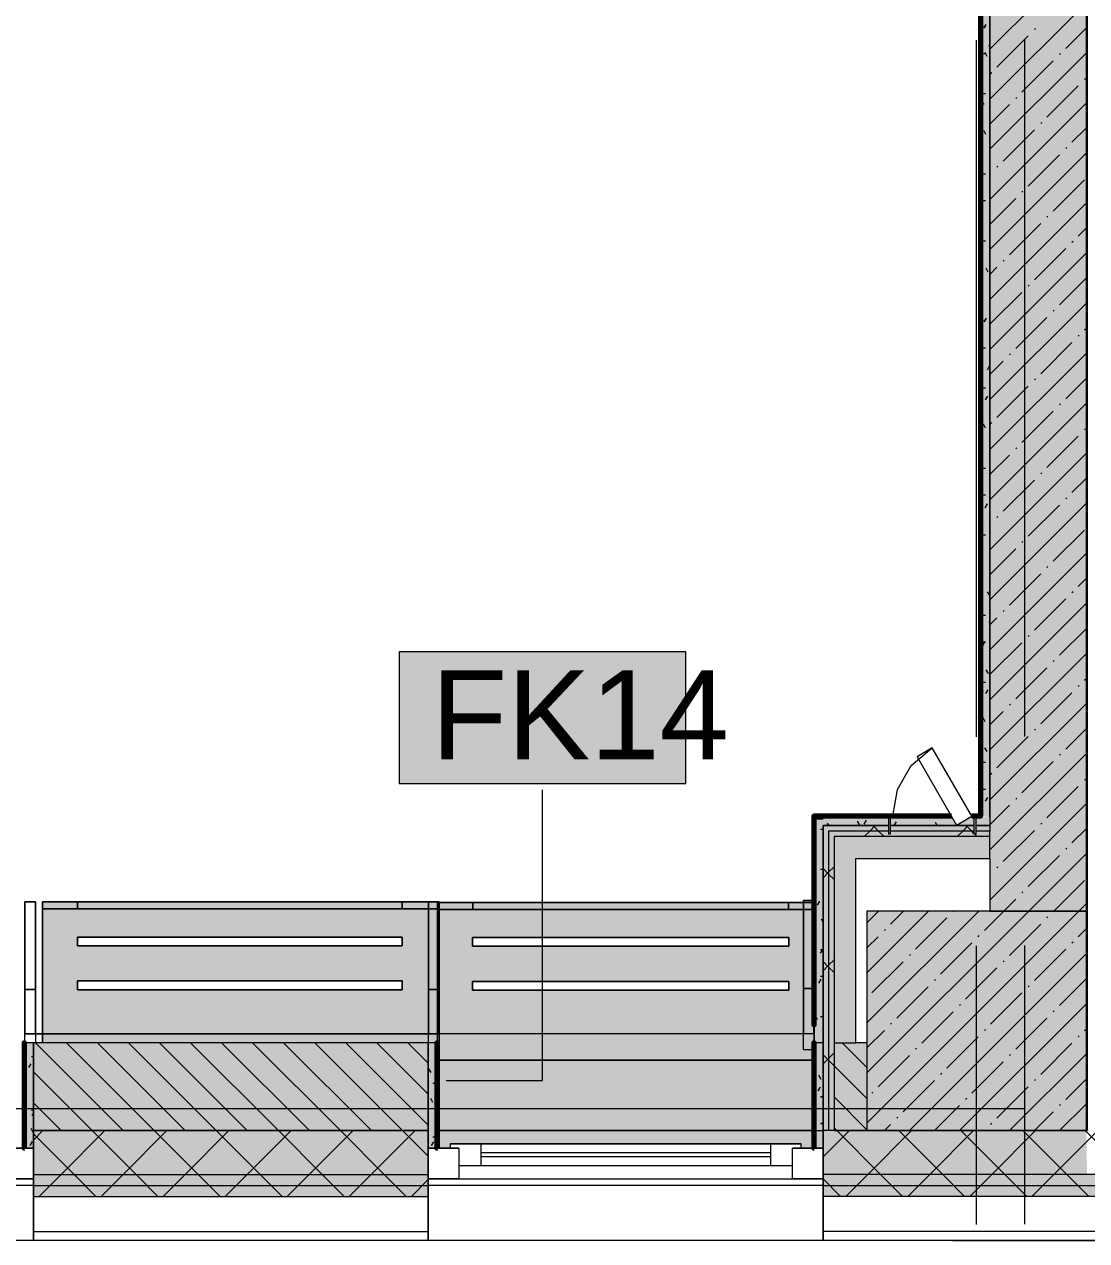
# Model space of a CAD drawing. Header units: millimetres. Extents: x -3817 to 677485, y -22715 to 103890.
# Drawn here: x 634465 to 636886, y 5176 to 7948 of the extents above; entities that cross this region are included whole.
import ezdxf

# ---------------------------------------------------------------- set-up
doc = ezdxf.new("R2010")
doc.units = ezdxf.units.MM
doc.layers.add('PDF _Геометрия', color=7, linetype='Continuous', true_color=0x1d1d1d)
doc.layers.add('PDF _Сплошная заливка', color=7, linetype='Continuous', true_color=0xffffff)
doc.layers.add('PDF _Текст', color=7, linetype='Continuous')
doc.styles.add('PDF GOST-Common', font='arial.ttf')

msp = doc.modelspace()

# ---------------------------------------------------------------- hatches: boundary and pattern name
at = {"layer": 'PDF _Сплошная заливка', "transparency": 33554559}
for points in [[(636665.5, 5926.9), (636885.5, 5926.9), (636885.5, 14993.7), (636745.5, 15063.7), (636885.5, 15133.7), (636885.5, 17026.9), (636665.5, 17026.9), (636665.5, 5989.2)], [(636645.5, 6141.9), (636665.5, 6141.9), (636665.5, 12776.9), (636645.5, 12776.9), (636645.5, 6142.9)], [(636285.5, 5426.9), (636298, 5426.9), (636298, 6121.9), (636285.5, 6121.9), (636285.5, 5520.7)], [(636298, 5426.9), (636310.5, 5426.9), (636310.5, 6109.4), (636298, 6109.4), (636298, 5520.7)], [(636634.4, 6096.9), (636665.5, 6096.9), (636665.5, 6109.4), (636634.4, 6109.4), (636634.4, 6102.9), (636629.4, 6102.9), (636629.4, 6109.4), (636439.4, 6109.4), (636439.4, 6102.9), (636434.4, 6102.9), (636434.4, 6109.4), (636310.5, 6109.4), (636310.5, 6096.9), (636629.4, 6096.9)]]:
    msp.add_hatch(color=256, dxfattribs=at).paths.add_polyline_path(points)
h = msp.add_hatch(color=256, dxfattribs=at)
h.paths.add_polyline_path([(636665.5, 6121.9), (636665.5, 6141.9), (636634.4, 6141.2), (636634.4, 6121.9)], flags=0)
h.paths.add_polyline_path([(636624.4, 6121.9), (636629.4, 6121.9), (636629.4, 6141.9), (636620.3, 6140.5), (636589.8, 6122.9), (636578.8, 6141.9), (636439.4, 6141.9), (636439.4, 6121.9), (636499.8, 6121.9)], flags=0)
h.paths.add_polyline_path([(636434.4, 6121.9), (636434.4, 6141.9), (636285.5, 6141.9), (636285.5, 6121.9), (636381.5, 6121.9)], flags=0)
h = msp.add_hatch(color=256, dxfattribs=at)
h.paths.add_polyline_path([(636634.4, 6109.4), (636665.5, 6109.4), (636665.5, 6121.9), (636634.4, 6120.6)], flags=0)
h.paths.add_polyline_path([(636310.5, 6109.4), (636434.4, 6109.4), (636434.4, 6121.9), (636298, 6121.9), (636298, 6109.4)], flags=0)
h.paths.add_polyline_path([(636629.4, 6109.4), (636629.4, 6121.9), (636439.4, 6121.9), (636439.4, 6109.4)], flags=0)
at = {"layer": 'PDF _Сплошная заливка', "true_color": 0xe7e7e7, "transparency": 33554559}
for points in [[(636310.5, 5626.9), (636360.5, 5626.9), (636360.5, 6096.9), (636310.5, 6096.9), (636310.5, 5989.2)], [(636665.5, 6046.9), (636665.5, 6096.9), (636360.5, 6096.9), (636360.5, 6046.9), (636381.5, 6046.9)]]:
    msp.add_hatch(color=254, dxfattribs=at).paths.add_polyline_path(points)
at = {"layer": 'PDF _Сплошная заливка', "true_color": 0xeae6de, "transparency": 33554559}
h = msp.add_hatch(color=254, dxfattribs=at)
h.paths.add_polyline_path([(635206.7, 5626.9), (635406.5, 5626.9), (635406.5, 5947.8), (634506.2, 5947.8), (634506.2, 5626.9), (634924.8, 5626.9)], flags=0)
h.paths.add_polyline_path([(634586.2, 5747.8), (634586.2, 5767.8), (635326.5, 5767.8), (635326.5, 5747.8), (634924.8, 5747.8)], flags=0)
h.paths.add_polyline_path([(634586.2, 5847.8), (634586.2, 5867.8), (635326.5, 5867.8), (635326.5, 5847.8), (634924.8, 5847.8)], flags=0)
h = msp.add_hatch(color=254, dxfattribs=at)
h.paths.add_polyline_path([(635406.7, 5586.9), (636264.5, 5586.9), (636264.5, 5946.8), (635406.7, 5946.8)], flags=0)
h.paths.add_polyline_path([(635653.2, 5746.8), (635486.7, 5746.8), (635486.7, 5766.8), (636207.2, 5766.8), (636207.2, 5746.8)], flags=0)
h.paths.add_polyline_path([(635486.7, 5846.8), (635486.7, 5866.8), (636207.2, 5866.8), (636207.2, 5846.8), (635653.2, 5846.8)], flags=0)
at = {"layer": 'PDF _Сплошная заливка', "transparency": 33554559}
h = msp.add_hatch(color=256, dxfattribs=at)
h.paths.add_polyline_path([(636385.5, 5426.9), (636385.5, 5626.9), (636310.5, 5626.9), (636310.5, 5426.9), (636381.5, 5426.9)], flags=0)
h.paths.add_polyline_path([(635385.5, 5426.9), (635385.5, 5626.9), (634485.5, 5626.9), (634485.5, 5426.9), (634924.8, 5426.9)], flags=0)
h.paths.add_polyline_path([(633585.5, 5426.9), (633585.5, 5626.9), (633035.5, 5626.9), (633035.5, 5426.9), (633468.1, 5426.9)], flags=0)
h.paths.add_polyline_path([(632265.5, 5426.9), (632535.5, 5426.9), (632535.5, 5626.9), (632265.5, 5626.9), (632265.5, 5520.7)], flags=0)
h.paths.add_polyline_path([(629265.5, 5426.9), (629265.5, 5626.9), (628165.5, 5626.9), (628165.5, 5426.9), (629098, 5426.9)], flags=0)
at = {"layer": 'PDF _Сплошная заливка', "true_color": 0xeae6de, "transparency": 33554559}
msp.add_hatch(color=254, dxfattribs=at).paths.add_polyline_path([(635407, 5386.9), (635435.5, 5386.9), (635435.5, 5396.9), (636235.5, 5396.9), (636235.5, 5386.9), (636264.5, 5386.9), (636264.5, 5586.9), (635407, 5586.9), (635407, 5396.9)])
at = {"layer": 'PDF _Сплошная заливка', "transparency": 33554559}
h = msp.add_hatch(color=256, dxfattribs=at)
h.paths.add_polyline_path([(636885.5, 5326.9), (636887.1, 5326.9), (636885.5, 5426.9), (636285.5, 5426.9), (636285.5, 5326.9), (636385.5, 5326.9)], flags=0)
h.paths.add_polyline_path([(635385.5, 5326.9), (635385.5, 5426.9), (634485.5, 5426.9), (634485.5, 5326.9), (634924.8, 5326.9)], flags=0)
h.paths.add_polyline_path([(633585.5, 5326.9), (633585.5, 5426.9), (632265.5, 5426.9), (632265.5, 5326.9), (633468.1, 5326.9)], flags=0)
h.paths.add_polyline_path([(629098, 5326.9), (629265.5, 5326.9), (629265.5, 5426.9), (627885.5, 5426.9), (627885.5, 5326.9), (628369.6, 5326.9)], flags=0)
h = msp.add_hatch(color=256, dxfattribs=at)
h.paths.add_polyline_path([(636987.1, 5276.9), (636987.1, 5326.9), (636285.5, 5326.9), (636285.5, 5276.9), (636887.1, 5276.9)], flags=0)
h.paths.add_polyline_path([(635385.5, 5276.9), (635385.5, 5326.9), (634485.5, 5326.9), (634485.5, 5276.9), (634924.8, 5276.9)], flags=0)
h.paths.add_polyline_path([(633585.5, 5276.9), (633585.5, 5326.9), (632265.5, 5326.9), (632265.5, 5276.9), (633468.1, 5276.9)], flags=0)
h.paths.add_polyline_path([(629098, 5276.9), (629265.5, 5276.9), (629265.5, 5326.9), (627885.5, 5326.9), (627885.5, 5276.9), (628369.6, 5276.9)], flags=0)

# ---------------------------------------------------------------- linework, layer by layer
at = {"layer": 'PDF _Геометрия', "color": 9, "lineweight": 9, "true_color": 0xc0c0c0}
for points in [[(636385.5, 5626.9), (636360.5, 5626.9), (636360.5, 6046.9), (636665.5, 6046.9), (636665.5, 5926.9), (636885.5, 5926.9), (636885.5, 14993.7)], [(636581, 5175.9), (636777.1, 5175.9), (637007.1, 5175.9), (637027.1, 5175.9), (637027.1, 12117.9), (636926.1, 12117.9)], [(637045.5, 12118.9), (636887.1, 12118.9), (636887.1, 5426.9), (636815.5, 5426.9)], [(636285.5, 6141.9), (636265.5, 6141.9), (636265.5, 5426.9), (636285.5, 5426.9), (636285.5, 5176.9), (636887.1, 5176.9), (637045.5, 5176.9)], [(634464.5, 5646.9), (634506.2, 5646.9), (634490.2, 5646.9)], [(633585.5, 5386.9), (633585.5, 5176.9), (634485.5, 5176.9), (634485.5, 5386.9)], [(635385.5, 5386.9), (635385.5, 5176.9), (636285.5, 5176.9), (636285.5, 5386.9)]]:
    msp.add_lwpolyline(points, dxfattribs=at)
at = {"layer": 'PDF _Геометрия', "color": 231, "lineweight": 70, "true_color": 0xff80c0}
for points in [[(630695.5, 13206.9), (630695.5, 13205.9), (632514.5, 13205.9), (632514.5, 12756.9), (632514.5, 12755.9), (636644.5, 12755.9), (636644.5, 6142.9), (636624.4, 6142.9)], [(636578.3, 6142.9), (636265.5, 6142.9), (636264.5, 6142.9), (636264.5, 5667.4), (636265.5, 5667.4), (636265.5, 6141.9), (636285.5, 6141.9)]]:
    msp.add_lwpolyline(points, dxfattribs=at)
at = {"layer": 'PDF _Геометрия', "color": 231, "lineweight": 9, "true_color": 0xff80c0}
for points in [[(636634.4, 6141.9), (636645.5, 6141.9), (636645.5, 6142.9), (636645.5, 12756.9), (636644.5, 12756.9)], [(636285.5, 6141.9), (636434.4, 6141.9)], [(636439.4, 6141.9), (636578.8, 6141.9)], [(636622.7, 6141.9), (636629.4, 6141.9)]]:
    msp.add_lwpolyline(points, dxfattribs=at)
at = {"layer": 'PDF _Геометрия', "color": 7, "lineweight": 9}
for points in [[(636665.5, 6141.9), (636665.5, 12776.9), (636645.5, 12776.9)], [(636645.5, 12756.9), (636645.5, 6142.9)], [(636665.5, 12776.9), (636665.5, 6141.9), (636665.5, 6121.9), (636665.5, 6109.4)], [(637037.1, 12118.9), (637037.1, 5276.9), (636987.1, 5276.9), (636887.1, 5276.9), (636285.5, 5276.9)], [(636987.1, 12118.9), (636987.1, 5326.9), (636887.1, 5326.9), (636285.5, 5326.9)], [(635426.2, 5540.6), (635646, 5540.6), (635646, 6203.6)], [(636434.4, 6141.9), (636285.5, 6141.9)], [(636578.8, 6141.9), (636439.4, 6141.9)], [(636629.4, 6141.9), (636622.7, 6141.9)], [(636645.5, 6141.9), (636634.4, 6141.9)], [(636310.5, 5626.9), (636310.5, 5426.9), (636815.5, 5426.9), (636285.5, 5426.9), (636285.5, 5626.9), (636285.5, 6121.9), (636285.5, 5626.9), (636285.5, 5426.9)], [(636434.4, 6109.4), (636360.5, 6109.4), (636310.5, 6109.4), (636298, 6109.4), (636298, 5626.9), (636298, 5426.9)], [(636629.4, 6109.4), (636439.4, 6109.4)], [(636665.5, 6096.9), (636665.5, 6109.4), (636634.4, 6109.4)], [(636665.5, 6046.9), (636665.5, 6096.9), (636360.5, 6096.9), (636310.5, 6096.9), (636310.5, 5626.9), (636360.5, 5626.9)], [(634485.5, 5326.9), (635385.5, 5326.9)], [(634485.5, 5301.9), (635385.5, 5301.9)], [(636285.5, 5301.9), (637045.5, 5301.9)], [(634485.5, 5276.9), (635385.5, 5276.9)], [(634485.5, 5196.9), (635385.5, 5196.9)], [(637045.5, 5196.9), (637037.1, 5196.9), (636887.1, 5196.9), (636285.5, 5196.9)]]:
    msp.add_lwpolyline(points, dxfattribs=at)
at = {"layer": 'PDF _Геометрия', "lineweight": 9}
for points in [[(636665.5, 7891), (636885.5, 8111)], [(636665.5, 7776.9), (636885.5, 7996.9)], [(636767.2, 7935.7), (636769.6, 7938.1)], [(636838.5, 7893), (636885.5, 7939.9)], [(636681.7, 7850.2), (636753, 7921.5)], [(636665.5, 7662.9), (636885.5, 7882.9)], [(636824.3, 7878.7), (636826.6, 7881.1)], [(636738.7, 7793.2), (636810, 7864.4)], [(636667.4, 7835.9), (636669.8, 7838.3)], [(636881.3, 7821.7), (636883.7, 7824)], [(636795.7, 7736.1), (636867, 7807.4)], [(636665.5, 7548.8), (636885.5, 7768.8)], [(636665.5, 7719.9), (636710.2, 7764.7)], [(636724.5, 7778.9), (636726.8, 7781.3)], [(636696, 7636.3), (636767.2, 7707.6)], [(636781.5, 7721.9), (636783.9, 7724.3)], [(636852.8, 7679.1), (636885.5, 7711.8)], [(636665.5, 7434.8), (636885.5, 7654.8)], [(636753, 7579.3), (636824.3, 7650.6)], [(636838.5, 7664.9), (636840.9, 7667.2)], [(636681.7, 7622.1), (636684.1, 7624.5)], [(636665.5, 7605.8), (636667.4, 7607.8)], [(636738.7, 7565.1), (636741.1, 7567.4)], [(636810, 7522.3), (636881.3, 7593.6)], [(636665.5, 7491.8), (636724.5, 7550.8)], [(636665.5, 7320.7), (636885.5, 7540.7)], [(636710.2, 7422.5), (636781.5, 7493.8)], [(636795.7, 7508), (636798.1, 7510.4)], [(636867, 7465.3), (636885.5, 7483.7)], [(636767.2, 7365.5), (636838.5, 7436.8)], [(636852.8, 7451), (636855.1, 7453.4)], [(636665.5, 7206.7), (636885.5, 7426.7)], [(636696, 7408.2), (636698.3, 7410.6)], [(636665.5, 7377.7), (636681.7, 7394)], [(636753, 7351.2), (636755.4, 7353.6)], [(636824.3, 7308.5), (636885.5, 7369.7)], [(636667.4, 7265.7), (636738.7, 7337)], [(636665.5, 7092.6), (636885.5, 7312.6)], [(636810, 7294.2), (636812.4, 7296.6)], [(636724.5, 7208.7), (636795.7, 7279.9)], [(636867, 7237.2), (636869.4, 7239.5)], [(636881.3, 7251.4), (636885.5, 7255.6)], [(636781.5, 7151.6), (636852.8, 7222.9)], [(636665.5, 6978.6), (636885.5, 7198.6)], [(636665.5, 7149.7), (636696, 7180.1)], [(636710.2, 7194.4), (636712.6, 7196.8)], [(636767.2, 7137.4), (636769.6, 7139.7)], [(636838.5, 7094.6), (636885.5, 7141.6)], [(636681.7, 7051.8), (636753, 7123.1)], [(636665.5, 6864.5), (636885.5, 7084.5)], [(636824.3, 7080.4), (636826.6, 7082.7)], [(636738.7, 6994.8), (636810, 7066.1)], [(636667.4, 7037.6), (636669.8, 7040)], [(636881.3, 7023.3), (636883.7, 7025.7)], [(636795.7, 6937.8), (636867, 7009.1)], [(636665.5, 6750.5), (636885.5, 6970.5)], [(636665.5, 6921.6), (636710.2, 6966.3)], [(636724.5, 6980.6), (636726.8, 6982.9)], [(636696, 6838), (636767.2, 6909.3)], [(636781.5, 6923.5), (636783.9, 6925.9)], [(636852.8, 6880.8), (636885.5, 6913.5)], [(636665.5, 6636.4), (636885.5, 6856.4)], [(636753, 6781), (636824.3, 6852.3)], [(636838.5, 6866.5), (636840.9, 6868.9)], [(636681.7, 6823.7), (636684.1, 6826.1)], [(636665.5, 6807.5), (636667.4, 6809.5)], [(636810, 6724), (636881.3, 6795.2)], [(636738.7, 6766.7), (636741.1, 6769.1)], [(636665.5, 6693.5), (636724.5, 6752.5)], [(636665.5, 6522.4), (636885.5, 6742.4)], [(636795.7, 6709.7), (636798.1, 6712.1)], [(636710.2, 6624.2), (636781.5, 6695.4)], [(636867, 6666.9), (636885.5, 6685.4)], [(636852.8, 6652.7), (636855.1, 6655)], [(636665.5, 6408.3), (636885.5, 6628.3)], [(636767.2, 6567.1), (636838.5, 6638.4)], [(636696, 6609.9), (636698.3, 6612.3)], [(636665.5, 6579.4), (636681.7, 6595.6)], [(636824.3, 6510.1), (636885.5, 6571.3)], [(636753, 6552.9), (636755.4, 6555.2)], [(636665.5, 6294.3), (636885.5, 6514.3)], [(636667.4, 6467.3), (636738.7, 6538.6)], [(636810, 6495.9), (636812.4, 6498.2)], [(636724.5, 6410.3), (636795.7, 6481.6)], [(636867, 6438.8), (636869.4, 6441.2)], [(636881.3, 6453.1), (636885.5, 6457.3)], [(636781.5, 6353.3), (636852.8, 6424.6)], [(636665.5, 6180.2), (636885.5, 6400.2)], [(636665.5, 6351.3), (636696, 6381.8)], [(636710.2, 6396.1), (636712.6, 6398.4)], [(636681.7, 6253.5), (636753, 6324.8)], [(636767.2, 6339), (636769.6, 6341.4)], [(636838.5, 6296.3), (636885.5, 6343.2)], [(636665.5, 6066.2), (636885.5, 6286.2)], [(636738.7, 6196.5), (636810, 6267.8)], [(636824.3, 6282), (636826.6, 6284.4)], [(636667.4, 6239.2), (636669.8, 6241.6)], [(636795.7, 6139.4), (636867, 6210.7)], [(636881.3, 6225), (636883.7, 6227.4)], [(636724.5, 6182.2), (636726.8, 6184.6)], [(636665.5, 5952.1), (636885.5, 6172.1)], [(636665.5, 6123.2), (636710.2, 6168)], [(636781.5, 6125.2), (636783.9, 6127.6)], [(636379.2, 6096.9), (636391.7, 6109.4), (636404.2, 6121.9)], [(636424.5, 6096.9), (636412, 6109.4), (636399.5, 6121.9)], [(636591.4, 6096.9), (636603.9, 6109.4), (636616.4, 6121.9)], [(636629.4, 6104.1), (636624.2, 6109.4), (636611.7, 6121.9)], [(636636.7, 6096.9), (636630.7, 6102.9)], [(636696, 6039.7), (636767.2, 6110.9)], [(636852.8, 6082.4), (636885.5, 6115.1)], [(636838.5, 6068.2), (636840.9, 6070.5)], [(636385.5, 5558.1), (636754.2, 5926.9), (636885.5, 6058.1)], [(636753, 5982.6), (636824.3, 6053.9)], [(636285.5, 6003.1), (636298, 6015.6), (636310.5, 6028.1)], [(636310.5, 5998.8), (636298, 6011.3), (636285.5, 6023.8)], [(636681.7, 6025.4), (636684.1, 6027.8)], [(636665.5, 6009.2), (636667.4, 6011.1)], [(636810, 5925.6), (636811.3, 5926.9), (636881.3, 5996.9)], [(636738.7, 5968.4), (636741.1, 5970.7)], [(636385.5, 5444), (636868.3, 5926.9), (636885.5, 5944)], [(636653.2, 5882.8), (636697.2, 5926.9), (636724.5, 5954.1)], [(636385.5, 5900.2), (636412.1, 5926.9)], [(636385.5, 5786.2), (636526.1, 5926.9)], [(636385.5, 5672.1), (636640.2, 5926.9)], [(636439.3, 5897.1), (636469.1, 5926.9)], [(636496.4, 5840.1), (636567.7, 5911.3)], [(636581.9, 5925.6), (636583.2, 5926.9)], [(636795.7, 5911.3), (636798.1, 5913.7)], [(636425.1, 5882.8), (636427.5, 5885.2)], [(636710.2, 5825.8), (636781.5, 5897.1)], [(636867, 5868.6), (636885.5, 5887)], [(636385.5, 5843.2), (636410.8, 5868.6)], [(636553.4, 5783), (636624.7, 5854.3)], [(636638.9, 5868.6), (636641.3, 5871)], [(636852.8, 5854.3), (636855.1, 5856.7)], [(636482.1, 5825.8), (636484.5, 5828.2)], [(636482.3, 5426.9), (636885.5, 5830)], [(636767.2, 5768.8), (636838.5, 5840.1)], [(636285.5, 5790.9), (636298, 5803.4), (636310.5, 5815.9)], [(636310.5, 5786.7), (636298, 5799.2), (636285.5, 5811.7)], [(636396.6, 5740.3), (636467.9, 5811.6)], [(636610.4, 5726), (636681.7, 5797.3)], [(636696, 5811.6), (636698.3, 5813.9)], [(636539.1, 5768.8), (636541.5, 5771.2)], [(636824.3, 5711.8), (636885.5, 5773)], [(636453.6, 5683.3), (636524.9, 5754.5)], [(636667.4, 5669), (636738.7, 5740.3)], [(636753, 5754.5), (636755.4, 5756.9)], [(636596.2, 5711.8), (636598.5, 5714.1)], [(636596.4, 5426.9), (636885.5, 5715.9)], [(636510.6, 5626.2), (636581.9, 5697.5)], [(636724.5, 5612), (636795.7, 5683.3)], [(636810, 5697.5), (636812.4, 5699.9)], [(636385.5, 5615.1), (636425.1, 5654.7)], [(636439.3, 5669), (636441.7, 5671.4)], [(636653.2, 5654.7), (636655.6, 5657.1)], [(636881.3, 5654.7), (636885.5, 5658.9)], [(636567.7, 5569.2), (636638.9, 5640.5)], [(636867, 5640.5), (636869.4, 5642.9)], [(634690.4, 5426.9), (634490.4, 5626.9)], [(634911.1, 5276.9), (634861.1, 5326.9), (634761.1, 5426.9), (634561.1, 5626.9)], [(634831.8, 5426.9), (634631.8, 5626.9)], [(635052.5, 5276.9), (635002.5, 5326.9), (634902.5, 5426.9), (634702.5, 5626.9)], [(634973.2, 5426.9), (634773.2, 5626.9)], [(635193.9, 5276.9), (635143.9, 5326.9), (635043.9, 5426.9), (634843.9, 5626.9)], [(635114.6, 5426.9), (634914.6, 5626.9)], [(635335.3, 5276.9), (635285.3, 5326.9), (635185.3, 5426.9), (634985.3, 5626.9)], [(635256, 5426.9), (635056, 5626.9)], [(635385.5, 5368.1), (635326.8, 5426.9), (635126.8, 5626.9)], [(635385.5, 5438.9), (635197.5, 5626.9)], [(635385.5, 5509.6), (635268.2, 5626.9)], [(635385.5, 5580.3), (635338.9, 5626.9)], [(636285.5, 5578.8), (636298, 5591.3), (636310.5, 5603.8)], [(636385.5, 5499.5), (636310.5, 5574.5), (636298, 5587), (636285.5, 5599.5)], [(636385.5, 5570.2), (636328.8, 5626.9)], [(636496.4, 5612), (636498.7, 5614.3)], [(636710.2, 5597.7), (636712.6, 5600.1)], [(636710.4, 5426.9), (636885.5, 5601.9)], [(636781.5, 5554.9), (636852.8, 5626.2)], [(636410.8, 5526.4), (636482.1, 5597.7)], [(636624.7, 5512.2), (636696, 5583.5)], [(634769.6, 5276.9), (634719.6, 5326.9), (634619.6, 5426.9), (634485.5, 5561)], [(636553.4, 5554.9), (636555.8, 5557.3)], [(636761.3, 5276.9), (636811.3, 5326.9), (636887.1, 5402.6), (636987.1, 5502.6), (637037.1, 5552.6)], [(636838.5, 5497.9), (636885.5, 5544.9)], [(636467.9, 5469.4), (636539.1, 5540.7)], [(636681.7, 5455.2), (636753, 5526.4)], [(636767.2, 5540.7), (636769.6, 5543.1)], [(634548.9, 5426.9), (634485.5, 5490.3)], [(636385.5, 5428.8), (636310.5, 5503.8)], [(636396.6, 5512.2), (636398.9, 5514.5)], [(636610.4, 5497.9), (636612.8, 5500.3)], [(636539.4, 5426.9), (636596.2, 5483.7)], [(636767.5, 5426.9), (636810, 5469.4)], [(636824.3, 5483.7), (636826.6, 5486)], [(636824.5, 5426.9), (636885.5, 5487.8)], [(636466.7, 5276.9), (636416.7, 5326.9), (636316.7, 5426.9), (636310.5, 5433.1)], [(636425.3, 5426.9), (636439.3, 5440.9)], [(636453.6, 5455.2), (636456, 5457.5)], [(636667.4, 5440.9), (636669.8, 5443.3)], [(634485.5, 5405.2), (634507.2, 5426.9)], [(634628.2, 5276.9), (634578.2, 5326.9), (634485.5, 5419.6)], [(634498.6, 5276.9), (634548.6, 5326.9), (634648.6, 5426.9)], [(634640, 5276.9), (634690, 5326.9), (634790, 5426.9)], [(634781.4, 5276.9), (634831.4, 5326.9), (634931.4, 5426.9)], [(634922.8, 5276.9), (634972.8, 5326.9), (635072.8, 5426.9)], [(635064.3, 5276.9), (635114.3, 5326.9), (635214.3, 5426.9)], [(635205.7, 5276.9), (635255.7, 5326.9), (635355.7, 5426.9)], [(636285.5, 5366.7), (636345.6, 5426.9)], [(636337.1, 5276.9), (636387.1, 5326.9), (636487.1, 5426.9)], [(636608.1, 5276.9), (636558.1, 5326.9), (636458.1, 5426.9)], [(636478.5, 5276.9), (636528.5, 5326.9), (636628.5, 5426.9)], [(636749.5, 5276.9), (636699.5, 5326.9), (636599.5, 5426.9)], [(636619.9, 5276.9), (636669.9, 5326.9), (636769.9, 5426.9)], [(636891, 5276.9), (636841, 5326.9), (636741, 5426.9)], [(636881.5, 5426.9), (636883.7, 5429)], [(637032.4, 5276.9), (636987.1, 5322.2), (636982.4, 5326.9), (636887.1, 5422.2), (636882.4, 5426.9)], [(635347.1, 5276.9), (635385.5, 5315.2)], [(636325.3, 5276.9), (636285.5, 5316.7)], [(634486.8, 5276.9), (634485.5, 5278.2)]]:
    msp.add_lwpolyline(points, dxfattribs=at)
at = {"layer": 'PDF _Геометрия', "color": 253, "lineweight": 9, "true_color": 0x9b9b9b}
for points in [[(636645.5, 7942.4), (636655.6, 7942.4)], [(636656.5, 7947.5), (636651.4, 7938.8)], [(636665.5, 7902.2), (636662.6, 7897.2)], [(636645.5, 7881.4), (636655.6, 7881.4)], [(636659.7, 7874.7), (636654.7, 7883.4)], [(636648.6, 7833), (636645.5, 7838.4)], [(636645.5, 7790), (636655.6, 7790)], [(636652.7, 7765), (636647.6, 7773.7)], [(636656.7, 7697), (636651.7, 7705.7)], [(636645.6, 7655.3), (636645.5, 7655.6)], [(636645.5, 7607.1), (636655.6, 7607.1)], [(636647.2, 7565.7), (636645.5, 7562.7)], [(636645.5, 7546.1), (636655.6, 7546.1)], [(636665.5, 7475.4), (636664.5, 7473.8)], [(636645.5, 7454.7), (636655.6, 7454.7)], [(636661.9, 7383.2), (636656.9, 7391.9)], [(636646.1, 7320), (636645.5, 7318.9)], [(636645.5, 7271.8), (636655.6, 7271.8)], [(636657.3, 7278.4), (636652.2, 7269.7)], [(636665.5, 7255.2), (636665.1, 7255.9)], [(636645.5, 7210.9), (636655.6, 7210.9)], [(636647.8, 7163.9), (636645.5, 7167.9)], [(636664.3, 7168.7), (636659.3, 7160)], [(636645.5, 7119.4), (636655.6, 7119.4)], [(636660.3, 7100.7), (636655.2, 7092)], [(636655.9, 7027.8), (636650.9, 7036.5)], [(636645.5, 6936.5), (636655.6, 6936.5)], [(636645.5, 6875.6), (636655.6, 6875.6)], [(636659.2, 6854.9), (636654.1, 6846.2)], [(636665.5, 6804.9), (636665.3, 6804.6)], [(636645.5, 6784.1), (636655.6, 6784.1)], [(636665.2, 6646), (636660.2, 6654.7)], [(636646.9, 6650.8), (636645.5, 6648.3)], [(636645.5, 6601.3), (636655.6, 6601.3)], [(636665.5, 6584.6), (636664.3, 6586.7)], [(636645.5, 6540.3), (636655.6, 6540.3)], [(636654, 6541.2), (636649, 6532.5)], [(636649.9, 6473.1), (636645.5, 6465.4)], [(636662.2, 6468.3), (636657.2, 6477)], [(636645.5, 6448.9), (636655.6, 6448.9)], [(636651.1, 6426.7), (636646, 6435.4)], [(636661.1, 6431.5), (636656, 6422.8)], [(636655.1, 6358.6), (636650.1, 6367.3)], [(636659.2, 6290.6), (636654.2, 6299.3)], [(636645.5, 6266), (636655.6, 6266)], [(636648.1, 6249), (636645.5, 6253.5)], [(636648.8, 6227.4), (636645.5, 6221.6)], [(636645.5, 6205), (636655.6, 6205)], [(636660, 6185.8), (636654.9, 6177.1)], [(636299.1, 6121.9), (636295.8, 6127.6)], [(636368.9, 6123), (636363.8, 6131.7)], [(636383.7, 6134.1), (636378.7, 6125.4)], [(636451.8, 6130), (636447.1, 6121.9)], [(636545.5, 6121.9), (636541.5, 6128.7)], [(636641, 6139.3), (636639.5, 6141.9)], [(636279.8, 6113.6), (636285.5, 6113.6)], [(636279.8, 6022.1), (636285.5, 6022.1)], [(636267.4, 5994), (636265.5, 5997.3)], [(636265.9, 5990.9), (636265.5, 5990.1)], [(636277.1, 5949.3), (636272, 5940.6)], [(636285.5, 5901.7), (636281.7, 5908.3)], [(636284.1, 5839.6), (636279.1, 5830.9)], [(636279.8, 5839.3), (636285.5, 5839.3)], [(636280.1, 5771.6), (636275, 5762.9)], [(636279.8, 5778.3), (636285.5, 5778.3)], [(636272.5, 5680.2), (636267.5, 5688.9)], [(636279.8, 5686.9), (636285.5, 5686.9)], [(634468.5, 5620.9), (634465.5, 5615.7)], [(634479.6, 5579.2), (634474.6, 5570.5)], [(634481.5, 5595.4), (634485.5, 5595.4)], [(635405.5, 5597.9), (635404.7, 5596.6)], [(635392.2, 5559.1), (635387.2, 5567.8)], [(634466.1, 5517.2), (634465.5, 5518.3)], [(635395.9, 5534.5), (635405.5, 5534.5)], [(635396.3, 5491.1), (635391.2, 5499.8)], [(634481.5, 5473.5), (634485.5, 5473.5)], [(634485.5, 5467.4), (634481.7, 5460.8)], [(634485.4, 5422.7), (634480.4, 5431.4)], [(635395.9, 5412.5), (635405.5, 5412.5)], [(634482.6, 5401.5), (634477.6, 5392.8)], [(635397.5, 5401.2), (635392.5, 5392.5)]]:
    msp.add_lwpolyline(points, dxfattribs=at)
at = {"layer": 'PDF _Геометрия', "color": 253, "lineweight": 9, "true_color": 0xaaaaaa}
for points in [[(636635.5, 6324), (636635.5, 7911.5)], [(636745.5, 6325), (636745.5, 7912.5)], [(636444.4, 6142.9), (636455.3, 6204.4), (636486.6, 6258.6), (636534.4, 6298.7)], [(636745.5, 5213.8), (636745.5, 5848.8)], [(636635.5, 5212.8), (636635.5, 5847.8)], [(632471.4, 5476.9), (634245.5, 5476.9), (636745.5, 5476.9)], [(634485.5, 5386.9), (634415.5, 5386.9)], [(635455.5, 5386.9), (635385.5, 5386.9)], [(636285.5, 5386.9), (636215.5, 5386.9)], [(635505.5, 5376.9), (636165.5, 5376.9)], [(636165.5, 5366.9), (635505.5, 5366.9)], [(633585.5, 5316.9), (634485.5, 5316.9)], [(635385.5, 5316.9), (636285.5, 5316.9)]]:
    msp.add_lwpolyline(points, dxfattribs=at)
at = {"layer": 'PDF _Геометрия', "color": 7, "lineweight": 9}
for points in [[(635972.6, 6517.5), (635319.5, 6517.5), (635319.5, 6217.5), (635972.6, 6217.5)], [(636885.5, 5926.9), (636385.5, 5926.9), (636385.5, 5426.9), (636885.5, 5426.9)], [(635385.5, 5426.9), (634485.5, 5426.9)]]:
    msp.add_lwpolyline(points, close=True, dxfattribs=at)
at = {"layer": 'PDF _Геометрия', "color": 253, "lineweight": 13, "true_color": 0xaaaaaa}
for points in [[(636534.4, 6298.7), (636499.8, 6278.7), (636589.8, 6122.9), (636624.4, 6142.9)], [(636439.4, 6102.9), (636439.4, 6142.9), (636434.4, 6142.9), (636434.4, 6102.9)], [(636629.4, 6102.9), (636634.4, 6102.9), (636634.4, 6142.9), (636629.4, 6142.9)], [(634415.5, 5316.9), (634415.5, 5386.9), (634485.5, 5386.9), (634485.5, 5316.9)], [(635385.5, 5316.9), (635385.5, 5386.9), (635455.5, 5386.9), (635455.5, 5316.9)], [(636235.5, 5396.9), (635435.5, 5396.9), (635435.5, 5386.9), (635455.5, 5386.9), (635455.5, 5346.9), (636215.5, 5346.9), (636215.5, 5386.9), (636235.5, 5386.9)], [(636215.5, 5316.9), (636215.5, 5386.9), (636285.5, 5386.9), (636285.5, 5316.9)]]:
    msp.add_lwpolyline(points, close=True, dxfattribs=at)
at = {"layer": 'PDF _Геометрия', "color": 231, "lineweight": 53, "true_color": 0xff80c0}
for points in [[(636434.4, 6142.9), (636578.3, 6142.9)], [(636624.4, 6142.9), (636634.4, 6142.9)]]:
    msp.add_lwpolyline(points, dxfattribs=at)
at = {"layer": 'PDF _Геометрия', "color": 9, "lineweight": 9, "true_color": 0xc0c0c0}
for points in [[(636360.5, 6121.9), (636298, 6121.9), (636285.5, 6121.9), (636434.4, 6121.9)], [(636439.4, 6121.9), (636629.4, 6121.9)], [(636634.4, 6121.9), (636665.5, 6121.9)], [(634485.5, 5386.9), (634485.5, 5626.9), (634465.5, 5626.9), (634465.5, 5386.9)], [(634485.5, 5426.9), (634485.5, 5176.9), (635385.5, 5176.9), (635385.5, 5426.9), (635385.5, 5626.9), (634485.5, 5626.9)], [(635405.5, 5386.9), (635405.5, 5626.9), (635385.5, 5626.9), (635385.5, 5386.9)], [(636285.5, 5386.9), (636285.5, 5626.9), (636265.5, 5626.9), (636265.5, 5386.9)]]:
    msp.add_lwpolyline(points, close=True, dxfattribs=at)
at = {"layer": 'PDF _Геометрия', "color": 8, "lineweight": 9, "true_color": 0x808080}
for points in [[(634466.2, 5626.9), (634466.2, 5947.9), (634466.2, 5747.9), (634466.2, 5947.9), (634466.2, 5646.9)], [(634490.2, 5646.9), (634490.2, 5947.9), (634490.2, 5747.9), (634490.2, 5947.9), (634490.2, 5626.9)], [(634506.5, 5947.8), (635386.2, 5947.8), (634506.5, 5947.8)], [(634586.5, 5947.8), (635326.5, 5947.8), (634586.5, 5947.8)], [(635406.7, 5586.9), (635406.7, 5946.8), (636264.5, 5946.8), (635406.7, 5946.8), (635406.7, 5586.9), (636264.5, 5586.9), (635407, 5586.9), (635407, 5386.9), (635435.5, 5386.9), (635407, 5386.9), (635407, 5586.9)], [(635410.2, 5946.8), (636240.5, 5946.8), (635410.2, 5946.8)], [(635487, 5946.8), (636206.6, 5946.8), (635487, 5946.8)], [(636264.5, 5950.8), (636264.5, 5946.8)]]:
    msp.add_lwpolyline(points, dxfattribs=at)
for points in [[(634490.2, 5947.9), (634466.2, 5947.9)], [(634490.2, 5947.9), (634466.2, 5947.9)], [(634506.2, 5947.8), (635406.5, 5947.8), (635406.5, 5587.9), (635406.5, 5947.8), (634506.2, 5947.8), (634506.2, 5626.9)], [(635410.2, 5947.9), (635386.2, 5947.9)], [(635410.2, 5947.9), (635386.2, 5947.9)], [(636240.5, 5946.8), (636240.5, 5950.8), (636240.5, 5946.8), (636240.5, 5950.8)], [(636264.5, 5950.8), (636240.5, 5950.8)], [(636264.5, 5950.8), (636240.5, 5950.8)], [(634586.2, 5847.8), (634586.2, 5867.8), (635326.5, 5867.8), (635326.5, 5847.8)], [(634586.2, 5847.8), (635326.5, 5847.8), (635326.5, 5867.8), (634586.2, 5867.8)], [(635486.7, 5846.8), (635486.7, 5866.8), (636207.2, 5866.8), (636207.2, 5846.8)], [(635486.7, 5846.8), (636207.2, 5846.8), (636207.2, 5866.8), (635486.7, 5866.8)], [(634586.2, 5747.8), (634586.2, 5767.8), (635326.5, 5767.8), (635326.5, 5747.8)], [(634586.2, 5747.8), (635326.5, 5747.8), (635326.5, 5767.8), (634586.2, 5767.8)], [(635486.7, 5746.8), (635486.7, 5766.8), (636207.2, 5766.8), (636207.2, 5746.8)], [(635486.7, 5746.8), (636207.2, 5746.8), (636207.2, 5766.8), (635486.7, 5766.8)], [(636264.5, 5386.9), (636235.5, 5386.9)]]:
    msp.add_lwpolyline(points, close=True, dxfattribs=at)
at = {"layer": 'PDF _Геометрия', "color": 253, "lineweight": 9, "true_color": 0xaba79f}
for points in [[(634506.5, 5947.3), (634506.5, 5931.8)], [(634506.5, 5931.8), (635386.2, 5931.8)]]:
    msp.add_lwpolyline(points, close=True, dxfattribs=at)
at = {"layer": 'PDF _Геометрия', "color": 254, "lineweight": 9, "true_color": 0xd5d3cf}
for points in [[(634586.5, 5931.8), (634586.5, 5947.8), (634586.5, 5931.8)], [(635386.2, 5947.8), (635386.2, 5931.8), (635386.2, 5947.8), (635386.2, 5931.8), (635390.5, 5931.8)], [(635407, 5946.3), (635407, 5930.8), (635410.2, 5930.8), (635410.2, 5942.5)], [(635410.2, 5943.4), (635410.2, 5946.8)], [(635410.2, 5946.8), (635410.2, 5943.4), (635410.2, 5946.8)], [(635410.2, 5930.8), (635410.2, 5942.5), (635410.2, 5930.8)], [(635487, 5946.8), (635487, 5930.8), (635487, 5946.8)], [(636264.5, 5930.8), (636240.5, 5930.8), (636240.5, 5946.8)], [(636240.5, 5930.8), (636240.5, 5946.8), (636240.5, 5930.8)], [(635406.5, 5931.8), (635393.7, 5931.8)], [(636264.5, 5667.4), (636264.5, 5930.8)]]:
    msp.add_lwpolyline(points, dxfattribs=at)
for points in [[(635326.5, 5947.8), (635326.5, 5931.8)], [(636206.6, 5946.8), (636206.6, 5930.8)], [(636264.5, 5750.8), (636264.5, 5930.8)], [(635406.5, 5747.9), (635386.2, 5747.9)], [(635410.2, 5747.9), (635406.7, 5747.9)], [(636264.5, 5750.8), (636240.5, 5750.8)]]:
    msp.add_lwpolyline(points, close=True, dxfattribs=at)
at = {"layer": 'PDF _Геометрия', "color": 254, "lineweight": 9, "true_color": 0xdfdfdf}
for points in [[(635406.5, 5931.8), (635406.5, 5947.8), (635386.2, 5947.8)], [(635410.2, 5946.8), (635407, 5946.8)], [(636264.5, 5946.8), (636240.5, 5946.8)], [(634490.2, 5646.9), (634466.2, 5646.9)]]:
    msp.add_lwpolyline(points, dxfattribs=at)
at = {"layer": 'PDF _Геометрия', "color": 9, "lineweight": 9, "true_color": 0xbfbfbf}
for points in [[(635386.2, 5947.8), (635406.5, 5947.8), (635406.5, 5931.8)], [(635407, 5946.8), (635410.2, 5946.8)], [(636240.5, 5946.8), (636264.5, 5946.8)], [(636264.5, 5946.8), (636264.5, 5950.8), (636264.5, 5946.8)], [(636264.5, 5946.8), (636264.5, 5950.8)]]:
    msp.add_lwpolyline(points, dxfattribs=at)
at = {"layer": 'PDF _Геометрия', "color": 253, "lineweight": 9, "true_color": 0xaba79f}
for points in [[(635386.2, 5628.5), (635386.2, 5947.8)], [(635410.2, 5942.5), (635410.2, 5607.9), (635406.7, 5607.9)], [(635410.2, 5946.8), (635410.2, 5943.4)], [(636264.5, 5610.8), (636240.5, 5610.8), (636240.5, 5946.8)], [(636264.5, 5946.8), (636264.5, 5610.8)], [(634586.5, 5931.8), (635326.5, 5931.8), (634586.5, 5931.8)], [(635386.2, 5931.8), (635386.2, 5747.9), (635386.2, 5931.8)], [(635386.2, 5931.8), (635386.2, 5646.9)], [(636240.5, 5930.8), (635410.2, 5930.8), (636240.5, 5930.8)], [(635410.2, 5646.9), (635410.2, 5930.8)], [(635410.2, 5930.8), (635410.2, 5747.9), (635410.2, 5930.8)], [(636206.6, 5930.8), (635487, 5930.8), (636206.6, 5930.8)], [(636240.5, 5930.8), (636240.5, 5750.8), (636240.5, 5930.8)], [(636240.5, 5930.8), (636240.5, 5646.9)], [(636264.5, 5646.9), (636264.5, 5667.4)], [(635407, 5586.9), (636264.5, 5586.9), (635406.7, 5586.9)]]:
    msp.add_lwpolyline(points, dxfattribs=at)
at = {"layer": 'PDF _Геометрия', "color": 254, "lineweight": 9, "true_color": 0xeae9e7}
for points in [[(635410.2, 5930.8), (635407, 5930.8), (635407, 5946.3)], [(636264.5, 5930.8), (636264.5, 5946.8), (636264.5, 5930.8)], [(636264.5, 5930.8), (636264.5, 5946.8)], [(635386.2, 5931.8), (635390.5, 5931.8)], [(635393.7, 5931.8), (635406.5, 5931.8)], [(636240.5, 5930.8), (636264.5, 5930.8)]]:
    msp.add_lwpolyline(points, dxfattribs=at)
at = {"layer": 'PDF _Геометрия', "color": 254, "lineweight": 9, "true_color": 0xe5e3df}
for points in [[(635390.5, 5931.8), (635393.7, 5931.8)], [(635406.5, 5646.9), (635386.2, 5646.9)], [(635410.2, 5646.9), (635406.7, 5646.9)], [(636264.5, 5646.9), (636240.5, 5646.9)]]:
    msp.add_lwpolyline(points, dxfattribs=at)
at = {"layer": 'PDF _Геометрия', "color": 9, "lineweight": 9, "true_color": 0xcbc7bf}
for points in [[(635393.7, 5931.8), (635390.5, 5931.8)], [(635386.2, 5646.9), (634506.2, 5646.9), (635406.5, 5646.9)], [(636265.5, 5626.9), (636265.5, 5646.9), (635406.7, 5646.9)], [(636240.5, 5646.9), (635410.2, 5646.9)]]:
    msp.add_lwpolyline(points, dxfattribs=at)
at = {"layer": 'PDF _Геометрия', "color": 9, "lineweight": 9, "true_color": 0xbfbfbf}
msp.add_lwpolyline([(634490.2, 5747.9), (634466.2, 5747.9)], close=True, dxfattribs=at)
at = {"layer": 'PDF _Геометрия', "color": 7, "lineweight": 70, "true_color": 0xffd2ff}
for points in [[(634465.5, 5386.9), (634465.5, 5626.9), (634464.5, 5626.9), (634464.5, 5386.9)], [(635406.5, 5386.9), (635406.5, 5626.9), (635405.5, 5626.9), (635405.5, 5386.9)], [(636265.5, 5386.9), (636265.5, 5626.9), (636264.5, 5626.9), (636264.5, 5386.9)]]:
    msp.add_lwpolyline(points, close=True, dxfattribs=at)
at = {"layer": 'PDF _Геометрия', "color": 253, "lineweight": 9, "true_color": 0x9b9b9b}
for points in [[(636275.7, 5552.8), (636280.7, 5544.1)], [(636273.9, 5517.1), (636279, 5525.8)], [(636285.5, 5504), (636279.8, 5504)], [(636285.1, 5475.5), (636285.5, 5476.1)], [(636285.5, 5443), (636279.8, 5443)]]:
    msp.add_lwpolyline(points, close=True, dxfattribs=at)
at = {"layer": 'PDF _Геометрия', "color": 9, "lineweight": 9, "true_color": 0xcbc7bf}
msp.add_lwpolyline([(636264.5, 5426.9), (635407, 5426.9)], close=True, dxfattribs=at)
at = {"layer": 'PDF _Геометрия', "color": 253, "lineweight": 13, "true_color": 0xaaaaaa}
for points in [[(635435.5, 5396.9), (636235.5, 5396.9)], [(635505.5, 5396.9), (635505.5, 5346.9)], [(636165.5, 5396.9), (636165.5, 5346.9)]]:
    msp.add_lwpolyline(points, dxfattribs=at)
at = {"layer": 'PDF _Геометрия', "color": 116, "lineweight": 13, "true_color": 0x008040}
for points in [[(634485.5, 5301.9), (633585.5, 5301.9)], [(636285.5, 5301.9), (635385.5, 5301.9)]]:
    msp.add_lwpolyline(points, dxfattribs=at)
at = {"layer": 'PDF _Сплошная заливка', "lineweight": 9, "transparency": 33554559}
msp.add_solid([(635972.6, 6517.5), (635319.5, 6517.5), (635972.6, 6217.5), (635319.5, 6217.5)], dxfattribs=at)
at = {"layer": 'PDF _Сплошная заливка', "lineweight": 35, "transparency": 33554559}
for points in [[(636285.5, 5426.9), (636285.5, 6141.9), (636265.5, 5426.9), (636265.5, 6141.9)], [(636439.4, 6102.9), (636439.4, 6142.9), (636434.4, 6102.9), (636434.4, 6142.9)], [(636634.4, 6102.9), (636634.4, 6142.9), (636629.4, 6102.9), (636629.4, 6142.9)], [(636385.5, 5426.9), (636885.5, 5426.9), (636385.5, 5926.9), (636885.5, 5926.9)], [(634485.5, 5386.9), (634485.5, 5626.9), (634465.5, 5386.9), (634465.5, 5626.9)], [(635405.5, 5386.9), (635405.5, 5626.9), (635385.5, 5386.9), (635385.5, 5626.9)], [(636285.5, 5386.9), (636285.5, 5626.9), (636265.5, 5386.9), (636265.5, 5626.9)]]:
    msp.add_solid(points, dxfattribs=at)
at = {"layer": 'PDF _Сплошная заливка', "color": 254, "lineweight": 35, "true_color": 0xffb9dc, "transparency": 33554559}
msp.add_solid([(636645.5, 6141.9), (636644.5, 6142.9), (636634.4, 6141.9)], dxfattribs=at)

# ---------------------------------------------------------------- texts
at = {"layer": 'PDF _Текст', "insert": (635392.3, 6374.1), "char_height": 203.2, "attachment_point": 4, "style": 'PDF GOST-Common'}
msp.add_mtext('FK14', dxfattribs=at)

doc.saveas('drawing.dxf')
